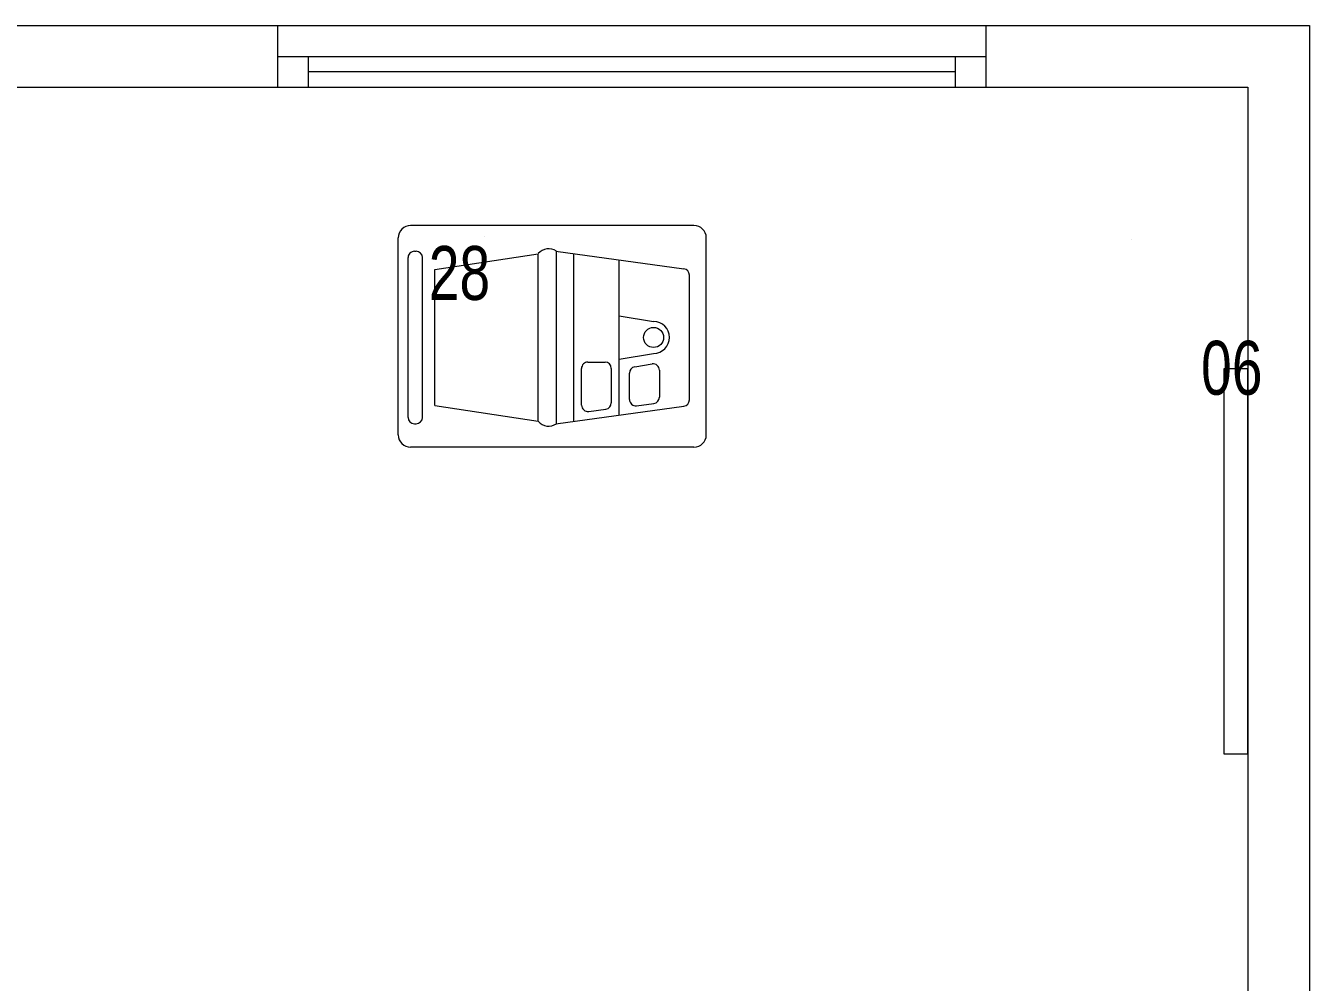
# Model space of a CAD drawing. Extents: x -234346 to 58427, y -132654 to -82394.
# Drawn here: x -59636 to -57552, y -107296 to -105743 of the extents above; entities that cross this region are included whole.
import ezdxf

# ---------------------------------------------------------------- set-up
doc = ezdxf.new("R2010")
doc.units = 0
doc.header["$LTSCALE"] = 8
doc.layers.get('0').update_dxf_attribs({"color": 9, "lineweight": 5})
for name, color, linetype, lineweight in [('72_EGR_EQP_TAG', 9, 'Continuous', 5), ('Aluminum', 9, 'Continuous', 5), ('LOADING', 9, 'Continuous', 5), ('Walls', 9, 'Continuous', 5)]:
    doc.layers.add(name, color=color, linetype=linetype, lineweight=lineweight)
doc.styles.add('X3G_ENTITY_257CFD', font='swisscl.ttf', dxfattribs={"height": 200})

# ---------------------------------------------------------------- blocks, each defined once
blk = doc.blocks.new('*X105')
for p, q in [((5, 3), (5, 3)), ((5, 3), (5, 3)), ((5, 3), (5, 3)), ((5, 3), (5, 3)), ((5, 3), (5, 3)), ((5, 3), (5, 3)), ((5, 3), (5, 3)), ((5, 3), (5, 3)), ((5, 3), (5, 3)), ((5, 3), (5, 3)), ((5, 3), (5, 3)), ((5, 3), (5, 3)), ((5, 3), (5, 3)), ((5, 3), (5, 3)), ((5, 3), (5, 3)), ((5, 3), (5, 3)), ((5, 3), (5, 3)), ((5, 3), (5, 3)), ((5, 3), (5, 3)), ((5, 3), (5, 3)), ((5, 3), (5, 3)), ((5, 3), (5, 3)), ((5, 3), (5, 3)), ((5, 3), (5, 3)), ((5, 3), (5, 3)), ((5, 3), (5, 3)), ((5, 3), (5, 3)), ((5, 3), (5, 3)), ((5, 3), (5, 3)), ((5, 3), (5, 3)), ((5, 3), (5, 3)), ((5, 3), (5, 3)), ((5, 3), (5, 3)), ((5, 3), (5, 3)), ((5, 3), (5, 3)), ((5, 3), (5, 3)), ((5, 3), (5, 3)), ((5, 3), (5, 3)), ((5, 3), (5, 3)), ((5, 3), (5, 3)), ((5, 3), (5, 3)), ((5, 3), (5, 3)), ((5, 3), (5, 3)), ((5, 3), (5, 3)), ((5, 3), (5, 3)), ((5, 3), (5, 3)), ((5, 3), (5, 3)), ((5, 3), (5, 3)), ((5, 3), (5, 3)), ((5, 3), (5, 3)), ((5, 3), (5, 3)), ((5, 3), (5, 3)), ((5, 3), (5, 3)), ((5, 3), (5, 3)), ((5, 3), (5, 3)), ((5, 3), (5, 3)), ((5, 3), (5, 3)), ((5, 3), (5, 3)), ((5, 3), (5, 3)), ((5, 3), (5, 3)), ((5, 3), (5, 3)), ((5, 3), (5, 3)), ((5, 3), (5, 3)), ((5, 3), (5, 3)), ((5, 3), (5, 3)), ((5, 3), (5, 3)), ((6, 3), (5, 3)), ((5, 3), (5, 3)), ((6, 3), (5, 3)), ((5, 3), (5, 3)), ((6, 3), (5, 3)), ((5, 3), (5, 3)), ((6, 3), (5, 3)), ((5, 3), (5, 3)), ((5, 3), (5, 3)), ((5, 3), (5, 3)), ((5, 3), (5, 3)), ((5, 3), (5, 3)), ((5, 3), (5, 3)), ((5, 3), (5, 3)), ((5, 3), (5, 3)), ((5, 3), (5, 3)), ((5, 3), (5, 3)), ((5, 3), (5, 3)), ((5, 3), (5, 3)), ((5, 3), (5, 3)), ((5, 3), (5, 3)), ((5, 3), (5, 3)), ((5, 3), (5, 3)), ((5, 3), (5, 3)), ((5, 3), (5, 3)), ((5, 3), (5, 3)), ((5, 3), (5, 3)), ((5, 3), (5, 3)), ((5, 3), (5, 3)), ((5, 3), (5, 3)), ((6, 3), (6, 3)), ((6, 3), (6, 3)), ((6, 3), (6, 3)), ((6, 3), (6, 3)), ((6, 3), (6, 3)), ((6, 3), (6, 3)), ((6, 3), (6, 3)), ((6, 3), (6, 3)), ((6, 3), (6, 3)), ((6, 3), (6, 3)), ((6, 3), (6, 3)), ((6, 3), (6, 3)), ((6, 3), (6, 3)), ((6, 3), (6, 3)), ((6, 3), (6, 3)), ((6, 3), (6, 3)), ((6, 3), (6, 3)), ((6, 3), (6, 3)), ((6, 3), (6, 3)), ((6, 3), (6, 3)), ((6, 3), (6, 3)), ((6, 3), (6, 3)), ((6, 3), (6, 3)), ((6, 3), (6, 3)), ((6, 3), (6, 3)), ((6, 3), (6, 3)), ((6, 3), (6, 3)), ((6, 3), (6, 3)), ((6, 3), (6, 3)), ((6, 3), (6, 3)), ((6, 3), (6, 3)), ((6, 3), (6, 3)), ((6, 3), (6, 3)), ((6, 3), (6, 3)), ((6, 3), (6, 3)), ((6, 3), (6, 3)), ((6, 3), (6, 3)), ((6, 3), (6, 3)), ((6, 3), (6, 3)), ((6, 3), (6, 3)), ((6, 3), (6, 3)), ((6, 3), (6, 3)), ((6, 3), (6, 3)), ((6, 3), (6, 3)), ((6, 3), (6, 3)), ((6, 3), (6, 3)), ((6, 3), (6, 3)), ((6, 3), (6, 3)), ((6, 3), (6, 3)), ((6, 3), (6, 3)), ((6, 3), (6, 3)), ((6, 3), (6, 3)), ((6, 3), (6, 3)), ((6, 3), (6, 3)), ((6, 3), (6, 3)), ((6, 3), (6, 3)), ((6, 3), (6, 3)), ((6, 3), (6, 3)), ((6, 3), (6, 3)), ((6, 3), (6, 3)), ((6, 3), (6, 3)), ((6, 3), (6, 3)), ((6, 3), (6, 3)), ((6, 3), (6, 3)), ((6, 3), (6, 3)), ((6, 3), (6, 3)), ((6, 3), (6, 3)), ((6, 3), (6, 3)), ((6, 3), (6, 3)), ((6, 3), (6, 3)), ((6, 3), (6, 3)), ((6, 3), (6, 3)), ((6, 3), (6, 3)), ((6, 3), (6, 3)), ((6, 3), (6, 3)), ((6, 3), (6, 3)), ((6, 3), (6, 3)), ((6, 3), (6, 3)), ((6, 3), (6, 3)), ((6, 3), (6, 3)), ((6, 3), (6, 3)), ((6, 3), (6, 3)), ((6, 3), (6, 3)), ((6, 3), (6, 3)), ((6, 3), (6, 3)), ((6, 3), (6, 3)), ((6, 3), (6, 3)), ((6, 3), (6, 3)), ((6, 3), (6, 3)), ((6, 3), (6, 3)), ((6, 3), (6, 3)), ((6, 3), (6, 3)), ((6, 3), (6, 3)), ((6, 3), (6, 3)), ((6, 3), (6, 3)), ((6, 3), (6, 3)), ((6, 3), (6, 3)), ((6, 3), (6, 3)), ((6, 3), (6, 3)), ((6, 3), (6, 3)), ((6, 3), (6, 3)), ((6, 3), (6, 3)), ((6, 3), (6, 3)), ((6, 3), (6, 3)), ((6, 3), (6, 3)), ((6, 3), (6, 3)), ((6, 3), (6, 3)), ((6, 3), (6, 3)), ((6, 3), (6, 3)), ((6, 3), (6, 3)), ((6, 3), (6, 3)), ((6, 3), (6, 3)), ((6, 3), (6, 3)), ((6, 3), (6, 3)), ((6, 3), (6, 3)), ((6, 3), (6, 3)), ((6, 3), (6, 3)), ((6, 3), (6, 3)), ((6, 3), (6, 3)), ((6, 3), (6, 3)), ((6, 3), (6, 3)), ((6, 3), (6, 3)), ((6, 3), (6, 3)), ((6, 3), (6, 3)), ((6, 3), (6, 3)), ((6, 3), (6, 3)), ((6, 3), (6, 3)), ((6, 3), (6, 3)), ((6, 3), (6, 3)), ((6, 3), (6, 3)), ((6, 3), (6, 3)), ((6, 3), (6, 3)), ((6, 3), (6, 3)), ((6, 3), (6, 3)), ((6, 3), (6, 3)), ((6, 3), (6, 3)), ((6, 3), (6, 3)), ((6, 3), (6, 3)), ((6, 3), (6, 3)), ((6, 3), (6, 3)), ((6, 3), (6, 3)), ((6, 3), (6, 3)), ((6, 3), (6, 3)), ((6, 3), (6, 3)), ((6, 3), (6, 3)), ((6, 3), (6, 3)), ((6, 3), (6, 3)), ((6, 3), (6, 3)), ((6, 3), (6, 3)), ((6, 3), (6, 3)), ((6, 3), (6, 3)), ((6, 3), (6, 3)), ((6, 3), (6, 3)), ((6, 3), (6, 3)), ((6, 3), (6, 3)), ((6, 3), (6, 3)), ((6, 3), (6, 3)), ((6, 3), (6, 3)), ((6, 3), (6, 3)), ((6, 3), (6, 3)), ((6, 3), (6, 3)), ((6, 3), (6, 3)), ((6, 3), (6, 3)), ((6, 3), (6, 3)), ((6, 3), (6, 3)), ((6, 3), (6, 3)), ((6, 3), (6, 3)), ((6, 3), (6, 3)), ((6, 3), (6, 3)), ((6, 3), (6, 3)), ((6, 3), (6, 3)), ((6, 3), (6, 3)), ((6, 3), (6, 3)), ((6, 3), (6, 3)), ((6, 3), (6, 3)), ((6, 3), (6, 3)), ((6, 3), (6, 3)), ((6, 3), (6, 3)), ((6, 3), (6, 3)), ((6, 3), (6, 3)), ((6, 3), (6, 3)), ((6, 3), (6, 3)), ((6, 3), (6, 3)), ((6, 3), (6, 3)), ((6, 3), (6, 3)), ((6, 3), (6, 3)), ((6, 3), (6, 3)), ((6, 3), (6, 3)), ((6, 3), (6, 3)), ((6, 3), (6, 3)), ((6, 3), (6, 3)), ((6, 3), (6, 3)), ((6, 3), (6, 3)), ((6, 3), (6, 3)), ((6, 3), (6, 3)), ((6, 3), (6, 3)), ((6, 3), (6, 3)), ((6, 3), (6, 3)), ((6, 3), (6, 3)), ((6, 3), (6, 3)), ((6, 3), (6, 3)), ((6, 3), (6, 3)), ((6, 3), (6, 3)), ((6, 3), (6, 3)), ((6, 3), (5, 3)), ((6, 3), (5, 3)), ((6, 3), (5, 3)), ((6, 3), (5, 3)), ((6, 3), (5, 3)), ((6, 3), (6, 3)), ((6, 3), (6, 3)), ((6, 3), (6, 3)), ((6, 3), (6, 3)), ((6, 3), (6, 3)), ((6, 3), (6, 3)), ((6, 3), (6, 3)), ((6, 3), (6, 3)), ((6, 3), (6, 3)), ((6, 3), (6, 3)), ((6, 3), (6, 3)), ((6, 3), (6, 3)), ((6, 3), (6, 3)), ((6, 3), (6, 3)), ((6, 3), (6, 3)), ((6, 3), (6, 3)), ((6, 3), (6, 3)), ((6, 3), (6, 3)), ((6, 3), (6, 3)), ((6, 3), (6, 3)), ((6, 3), (6, 3)), ((6, 3), (6, 3)), ((6, 3), (6, 3)), ((6, 3), (6, 3)), ((6, 3), (6, 3)), ((6, 3), (6, 3)), ((6, 3), (6, 3)), ((6, 3), (6, 3)), ((6, 3), (6, 3)), ((6, 3), (6, 3)), ((6, 3), (6, 3)), ((6, 3), (6, 3)), ((6, 3), (6, 3)), ((6, 3), (6, 3)), ((6, 3), (6, 3)), ((6, 3), (6, 3)), ((6, 3), (6, 3)), ((6, 3), (6, 3)), ((6, 3), (6, 3)), ((6, 3), (6, 3)), ((6, 3), (6, 3)), ((6, 3), (6, 3)), ((6, 3), (6, 3)), ((6, 3), (6, 3)), ((6, 3), (6, 3)), ((6, 3), (6, 3)), ((6, 3), (6, 3)), ((6, 3), (6, 3)), ((6, 3), (6, 3)), ((6, 3), (6, 3)), ((6, 3), (6, 3)), ((6, 3), (6, 3)), ((6, 3), (6, 3)), ((6, 3), (6, 3)), ((6, 3), (6, 3)), ((6, 3), (6, 3)), ((6, 3), (6, 3)), ((6, 3), (6, 3)), ((6, 3), (6, 3)), ((6, 3), (6, 3)), ((6, 3), (6, 3)), ((6, 3), (6, 3)), ((6, 3), (6, 3)), ((6, 3), (6, 3)), ((6, 3), (6, 3)), ((6, 3), (6, 3)), ((6, 3), (6, 3)), ((6, 3), (6, 3)), ((6, 3), (6, 3)), ((6, 3), (6, 3)), ((6, 3), (6, 3)), ((6, 3), (6, 3)), ((6, 3), (6, 3)), ((6, 3), (6, 3)), ((6, 3), (6, 3)), ((6, 3), (6, 3)), ((6, 3), (6, 3)), ((6, 3), (6, 3)), ((6, 3), (6, 3)), ((6, 3), (6, 3)), ((6, 3), (6, 3)), ((6, 3), (6, 3)), ((6, 3), (6, 3)), ((6, 3), (6, 3)), ((6, 3), (6, 3)), ((6, 3), (6, 3)), ((6, 3), (6, 3)), ((6, 3), (6, 3)), ((6, 3), (6, 3)), ((6, 3), (6, 3)), ((6, 3), (6, 3)), ((6, 3), (6, 3)), ((6, 3), (6, 3)), ((6, 3), (6, 3)), ((6, 3), (6, 3)), ((6, 3), (6, 3)), ((6, 3), (6, 3)), ((6, 3), (6, 3)), ((6, 3), (6, 3)), ((6, 3), (6, 3)), ((6, 3), (6, 3)), ((6, 3), (6, 3)), ((6, 3), (6, 3)), ((6, 3), (6, 3)), ((6, 3), (6, 3)), ((6, 3), (6, 3)), ((6, 3), (6, 3)), ((6, 3), (6, 3)), ((6, 3), (6, 3)), ((6, 3), (6, 3)), ((6, 3), (6, 3)), ((6, 3), (6, 3)), ((6, 3), (6, 3)), ((6, 3), (6, 3)), ((6, 3), (6, 3)), ((6, 3), (6, 3)), ((6, 3), (6, 3)), ((6, 3), (6, 3)), ((6, 3), (6, 3)), ((6, 3), (6, 3)), ((6, 3), (6, 3)), ((6, 3), (6, 3)), ((6, 3), (6, 3)), ((6, 3), (6, 3)), ((6, 3), (6, 3)), ((6, 3), (6, 3)), ((6, 3), (6, 3)), ((6, 3), (6, 3)), ((6, 3), (6, 3)), ((6, 3), (6, 3)), ((6, 3), (6, 3)), ((6, 3), (6, 3)), ((6, 3), (6, 3)), ((6, 3), (6, 3)), ((6, 3), (6, 3)), ((6, 3), (6, 3)), ((6, 3), (6, 3)), ((6, 3), (6, 3)), ((6, 3), (6, 3)), ((6, 3), (6, 3)), ((6, 3), (6, 3)), ((6, 3), (6, 3)), ((6, 3), (6, 3)), ((6, 3), (6, 3)), ((6, 3), (6, 3)), ((6, 3), (6, 3)), ((6, 3), (6, 3)), ((6, 3), (6, 3)), ((6, 3), (6, 3)), ((6, 3), (6, 3)), ((6, 3), (6, 3)), ((6, 3), (6, 3)), ((6, 3), (6, 3)), ((6, 3), (6, 3)), ((6, 3), (6, 3)), ((6, 3), (6, 3)), ((6, 3), (6, 3)), ((6, 3), (6, 3)), ((6, 3), (6, 3)), ((6, 3), (6, 3)), ((6, 3), (6, 3)), ((6, 3), (6, 3)), ((6, 3), (6, 3)), ((6, 3), (6, 3)), ((6, 3), (6, 3)), ((6, 3), (6, 3)), ((6, 3), (6, 3)), ((6, 3), (6, 3)), ((6, 3), (6, 3)), ((6, 3), (6, 3)), ((6, 3), (6, 3)), ((6, 3), (6, 3)), ((6, 3), (6, 3)), ((6, 3), (6, 3)), ((6, 3), (6, 3)), ((6, 3), (6, 3)), ((6, 3), (6, 3)), ((6, 3), (6, 3)), ((6, 3), (6, 3)), ((6, 3), (6, 3)), ((6, 3), (6, 3)), ((6, 3), (6, 3)), ((6, 3), (6, 3)), ((6, 3), (6, 3)), ((6, 3), (6, 3)), ((6, 3), (6, 3)), ((6, 3), (6, 3)), ((6, 3), (6, 3)), ((6, 3), (6, 3)), ((6, 3), (6, 3)), ((6, 3), (6, 3)), ((6, 3), (6, 3)), ((6, 3), (6, 3)), ((6, 3), (6, 3)), ((6, 3), (6, 3)), ((6, 3), (6, 3)), ((6, 3), (6, 3)), ((6, 3), (6, 3)), ((6, 3), (6, 3)), ((6, 3), (6, 3)), ((6, 3), (6, 3)), ((6, 3), (6, 3)), ((6, 3), (6, 3)), ((6, 3), (6, 3)), ((6, 3), (6, 3)), ((6, 3), (6, 3)), ((6, 3), (6, 3)), ((6, 3), (6, 3)), ((6, 3), (6, 3)), ((6, 3), (6, 3)), ((6, 3), (6, 3)), ((6, 3), (6, 3)), ((6, 3), (6, 3)), ((6, 3), (6, 3)), ((6, 3), (6, 3)), ((6, 3), (6, 3)), ((6, 3), (6, 3)), ((6, 3), (6, 3)), ((6, 3), (6, 3)), ((6, 3), (6, 3)), ((6, 3), (6, 3)), ((6, 3), (6, 3)), ((6, 3), (6, 3)), ((6, 3), (6, 3)), ((6, 3), (6, 3)), ((6, 3), (6, 3)), ((6, 3), (6, 3)), ((6, 3), (6, 3)), ((6, 3), (6, 3)), ((6, 3), (6, 3)), ((6, 3), (6, 3)), ((6, 3), (6, 3)), ((6, 3), (6, 3)), ((6, 3), (6, 3)), ((6, 3), (6, 3)), ((6, 3), (6, 3)), ((6, 3), (6, 3)), ((6, 3), (6, 3)), ((6, 3), (6, 3)), ((6, 3), (6, 3)), ((6, 3), (6, 3)), ((6, 3), (6, 3)), ((6, 3), (6, 3)), ((6, 3), (6, 3)), ((6, 3), (6, 3)), ((6, 3), (6, 3)), ((6, 3), (6, 3)), ((6, 3), (6, 3)), ((6, 3), (6, 3)), ((6, 3), (6, 3)), ((6, 3), (6, 3)), ((6, 3), (6, 3)), ((6, 3), (6, 3)), ((6, 3), (6, 3)), ((6, 3), (6, 3)), ((6, 3), (6, 3)), ((6, 3), (6, 3)), ((6, 3), (6, 3)), ((6, 3), (6, 3)), ((6, 3), (6, 3)), ((6, 3), (6, 3)), ((6, 3), (6, 3)), ((6, 3), (6, 3)), ((6, 3), (6, 3)), ((6, 3), (6, 3)), ((6, 3), (6, 3)), ((6, 3), (6, 3)), ((6, 3), (6, 3)), ((6, 3), (6, 3)), ((6, 3), (6, 3)), ((6, 3), (6, 3)), ((6, 3), (6, 3)), ((6, 3), (6, 3)), ((6, 3), (6, 3)), ((6, 3), (6, 3)), ((6, 3), (6, 3)), ((6, 3), (6, 3)), ((6, 3), (6, 3)), ((6, 3), (6, 3)), ((6, 3), (6, 3)), ((6, 3), (6, 3)), ((6, 3), (6, 3)), ((6, 3), (6, 3)), ((6, 3), (6, 3)), ((6, 3), (6, 3)), ((6, 3), (6, 3)), ((6, 3), (6, 3)), ((6, 3), (6, 3)), ((6, 3), (6, 3)), ((6, 3), (6, 3)), ((6, 3), (6, 3)), ((6, 3), (6, 3)), ((6, 3), (6, 3)), ((6, 3), (6, 3)), ((6, 3), (6, 3)), ((6, 3), (6, 3)), ((6, 3), (6, 3)), ((6, 3), (6, 3)), ((6, 3), (6, 3)), ((6, 3), (6, 3)), ((6, 3), (6, 3)), ((6, 3), (6, 3)), ((6, 3), (6, 3)), ((6, 3), (6, 3)), ((6, 3), (6, 3)), ((6, 3), (6, 3)), ((6, 3), (6, 3)), ((6, 3), (6, 3)), ((6, 3), (6, 3)), ((6, 3), (6, 3)), ((6, 3), (6, 3)), ((6, 3), (6, 3)), ((6, 3), (6, 3)), ((6, 3), (6, 3)), ((6, 3), (6, 3)), ((6, 3), (6, 3)), ((6, 3), (6, 3))]:
    blk.add_line(p, q)
blk = doc.blocks.new('*X106')
for p, q in [((13, 1), (13, 1)), ((13, 1), (13, 1)), ((13, 1), (13, 1)), ((13, 1), (13, 1)), ((13, 1), (13, 1)), ((13, 1), (13, 1)), ((13, 1), (13, 1)), ((13, 1), (13, 1)), ((13, 1), (13, 1)), ((13, 1), (13, 1)), ((13, 1), (13, 1)), ((13, 1), (13, 1)), ((13, 1), (13, 1)), ((13, 1), (13, 1)), ((13, 1), (13, 1)), ((13, 1), (14, 1)), ((13, 1), (14, 1)), ((13, 1), (14, 1)), ((13, 1), (13, 1)), ((13, 1), (13, 1)), ((13, 1), (13, 1)), ((13, 1), (13, 1)), ((13, 1), (13, 1)), ((13, 1), (13, 1)), ((13, 1), (13, 1)), ((13, 1), (13, 1)), ((13, 1), (13, 1)), ((13, 1), (13, 1)), ((13, 1), (13, 1)), ((13, 1), (13, 1)), ((13, 1), (13, 1)), ((13, 1), (13, 1)), ((13, 1), (13, 1)), ((13, 1), (13, 1)), ((13, 1), (13, 1)), ((13, 1), (13, 1)), ((13, 1), (13, 1)), ((13, 1), (13, 1)), ((13, 1), (13, 1)), ((13, 1), (13, 1)), ((13, 1), (13, 1)), ((13, 1), (13, 1)), ((13, 1), (13, 1)), ((13, 1), (13, 1)), ((13, 1), (13, 1)), ((13, 1), (13, 1)), ((13, 1), (13, 1)), ((13, 1), (13, 1)), ((13, 1), (13, 1)), ((13, 1), (13, 1)), ((13, 1), (13, 1)), ((13, 1), (13, 1)), ((13, 1), (13, 1)), ((13, 1), (13, 1)), ((13, 1), (13, 1)), ((13, 1), (13, 1)), ((13, 1), (13, 1)), ((13, 1), (13, 1)), ((13, 1), (13, 1)), ((13, 1), (13, 1)), ((13, 1), (13, 1)), ((13, 1), (13, 1)), ((13, 1), (13, 1)), ((13, 1), (13, 1)), ((13, 1), (13, 1)), ((13, 1), (13, 1)), ((13, 1), (13, 1)), ((13, 1), (13, 1)), ((13, 1), (13, 1)), ((13, 1), (13, 1)), ((13, 1), (13, 1)), ((13, 1), (13, 1)), ((13, 1), (13, 1)), ((13, 1), (13, 1)), ((13, 1), (13, 1)), ((13, 1), (13, 1)), ((13, 1), (13, 1)), ((13, 1), (13, 1)), ((13, 1), (13, 1)), ((13, 1), (13, 1)), ((13, 1), (13, 1)), ((13, 1), (13, 1)), ((13, 1), (13, 1)), ((13, 1), (13, 1)), ((13, 1), (13, 1)), ((13, 1), (13, 1)), ((13, 1), (13, 1)), ((13, 1), (13, 1)), ((13, 1), (13, 1)), ((13, 1), (13, 1)), ((13, 1), (13, 1)), ((13, 1), (13, 1)), ((13, 1), (13, 1)), ((13, 1), (13, 1)), ((13, 1), (13, 1)), ((13, 1), (13, 1)), ((13, 1), (13, 1)), ((13, 1), (13, 1)), ((13, 1), (13, 1)), ((13, 1), (13, 1)), ((13, 1), (13, 1)), ((13, 1), (13, 1)), ((13, 1), (13, 1)), ((13, 1), (13, 1)), ((13, 1), (13, 1)), ((13, 1), (13, 1)), ((13, 1), (13, 1)), ((13, 1), (13, 1)), ((13, 1), (13, 1)), ((13, 1), (13, 1)), ((13, 1), (13, 1)), ((13, 1), (13, 1)), ((13, 1), (13, 1)), ((13, 1), (13, 1)), ((13, 1), (13, 1)), ((13, 1), (13, 1)), ((13, 1), (13, 1)), ((13, 1), (13, 1)), ((13, 1), (13, 1)), ((13, 1), (13, 1)), ((13, 1), (13, 1)), ((13, 1), (13, 1)), ((13, 1), (13, 1)), ((13, 1), (14, 1)), ((13, 0), (13, 0)), ((13, 0), (13, 0)), ((13, 0), (13, 0)), ((13, 0), (13, 0)), ((13, 0), (13, 0)), ((13, 0), (13, 0)), ((13, 0), (13, 0)), ((13, 0), (13, 0)), ((13, 0), (13, 0)), ((13, 0), (13, 0)), ((13, 0), (13, 0)), ((13, 0), (13, 0)), ((13, 0), (13, 0)), ((13, 0), (13, 0)), ((13, 0), (13, 0)), ((13, 0), (13, 0)), ((13, 0), (13, 0)), ((13, 0), (13, 0)), ((13, 0), (13, 0)), ((13, 0), (13, 0)), ((13, 0), (13, 0)), ((13, 0), (13, 0)), ((13, 0), (13, 0)), ((13, 0), (13, 0)), ((13, 0), (13, 0)), ((13, 0), (13, 0)), ((13, 0), (13, 0)), ((13, 0), (13, 0)), ((13, 0), (13, 0)), ((13, 0), (13, 0)), ((13, 0), (13, 0)), ((13, 0), (13, 0)), ((13, 0), (13, 0)), ((13, 0), (13, 0)), ((13, 0), (13, 0)), ((13, 0), (13, 0)), ((13, 0), (13, 0)), ((13, 0), (13, 0)), ((13, 0), (13, 0)), ((13, 0), (13, 0)), ((13, 0), (13, 0)), ((13, 0), (13, 0)), ((13, 0), (13, 0)), ((13, 0), (13, 0)), ((13, 0), (13, 0)), ((13, 0), (13, 0)), ((13, 0), (13, 0)), ((13, 0), (13, 0)), ((13, 0), (14, 0)), ((13, 0), (14, 0)), ((13, 0), (13, 0)), ((13, 0), (14, 0)), ((14, 1), (14, 1)), ((14, 1), (14, 1)), ((14, 1), (14, 1)), ((14, 1), (14, 1)), ((14, 1), (14, 1)), ((14, 1), (14, 1)), ((14, 1), (14, 1)), ((14, 1), (14, 1)), ((14, 1), (14, 1)), ((14, 1), (14, 1)), ((14, 1), (14, 1)), ((14, 1), (14, 1)), ((14, 1), (14, 1)), ((14, 1), (14, 1)), ((14, 1), (14, 1)), ((14, 1), (14, 1)), ((14, 1), (14, 1)), ((14, 1), (14, 1)), ((14, 1), (14, 1)), ((14, 1), (14, 1)), ((14, 1), (14, 1)), ((14, 1), (14, 1)), ((14, 1), (14, 1)), ((14, 1), (14, 1)), ((14, 1), (14, 1)), ((14, 1), (14, 1)), ((14, 1), (14, 1)), ((14, 1), (14, 1)), ((14, 1), (14, 1)), ((14, 1), (14, 1)), ((14, 1), (14, 1)), ((14, 1), (14, 1)), ((14, 1), (14, 1)), ((14, 1), (14, 1)), ((14, 1), (14, 1)), ((14, 1), (14, 1)), ((14, 1), (14, 1)), ((14, 1), (14, 1)), ((14, 1), (14, 1)), ((14, 1), (14, 1)), ((14, 1), (14, 1)), ((14, 1), (14, 1)), ((14, 1), (14, 1)), ((14, 1), (14, 1)), ((14, 1), (14, 1)), ((14, 1), (14, 1)), ((14, 1), (14, 1)), ((14, 1), (14, 1)), ((14, 1), (14, 1)), ((14, 1), (14, 1)), ((14, 1), (14, 1)), ((14, 1), (14, 1)), ((14, 1), (14, 1)), ((14, 1), (14, 1)), ((14, 1), (14, 1)), ((14, 1), (14, 1)), ((14, 1), (14, 1)), ((14, 1), (14, 1)), ((14, 1), (14, 1)), ((14, 1), (14, 1)), ((14, 1), (14, 1)), ((14, 1), (14, 1)), ((14, 1), (14, 1)), ((14, 1), (14, 1)), ((14, 1), (14, 1)), ((14, 1), (14, 1)), ((14, 1), (14, 1)), ((14, 1), (14, 1)), ((14, 1), (14, 1)), ((14, 1), (14, 1)), ((14, 1), (14, 1)), ((14, 1), (14, 1)), ((14, 1), (14, 1)), ((14, 1), (14, 1)), ((14, 1), (14, 1)), ((14, 1), (14, 1)), ((14, 1), (14, 1)), ((14, 1), (14, 1)), ((14, 1), (14, 1)), ((14, 1), (14, 1)), ((14, 1), (14, 1)), ((14, 1), (14, 1)), ((14, 1), (14, 1)), ((14, 1), (14, 1)), ((14, 1), (14, 1)), ((14, 1), (14, 1)), ((14, 1), (14, 1)), ((14, 1), (14, 1)), ((14, 1), (14, 1)), ((14, 1), (14, 1)), ((14, 1), (14, 1)), ((14, 1), (14, 1)), ((14, 1), (14, 1)), ((14, 1), (14, 1)), ((14, 0), (14, 0)), ((14, 0), (14, 0)), ((14, 0), (14, 0)), ((14, 0), (14, 0)), ((14, 0), (14, 0)), ((14, 0), (14, 0)), ((14, 0), (14, 0)), ((14, 0), (14, 0)), ((14, 0), (14, 0)), ((14, 0), (14, 0)), ((14, 0), (14, 0)), ((14, 0), (14, 0)), ((14, 0), (14, 0)), ((14, 0), (14, 0)), ((14, 0), (14, 0)), ((14, 0), (14, 0)), ((14, 0), (14, 0)), ((14, 0), (14, 0)), ((14, 0), (14, 0)), ((14, 0), (14, 0)), ((14, 0), (14, 0)), ((14, 0), (14, 0)), ((14, 0), (14, 0)), ((14, 0), (14, 0)), ((14, 0), (14, 0)), ((14, 0), (14, 0)), ((14, 0), (14, 0)), ((14, 0), (14, 0)), ((14, 0), (14, 0)), ((14, 0), (14, 0)), ((14, 0), (14, 0)), ((14, 0), (14, 0)), ((14, 0), (14, 0)), ((14, 0), (14, 0)), ((14, 0), (14, 0)), ((14, 0), (14, 0)), ((14, 0), (14, 0)), ((14, 0), (14, 0)), ((14, 0), (14, 0)), ((14, 0), (14, 0)), ((14, 0), (14, 0)), ((14, 0), (14, 0)), ((14, 0), (14, 0)), ((14, 0), (14, 0)), ((14, 0), (14, 0)), ((14, 0), (14, 0)), ((14, 0), (14, 0)), ((14, 0), (14, 0)), ((13, 0), (13, 0)), ((13, 0), (14, 0)), ((13, 0), (13, 0)), ((13, 0), (14, 0)), ((13, 0), (13, 0)), ((13, 0), (14, 0)), ((13, 0), (13, 0)), ((13, 0), (13, 0)), ((13, 0), (13, 0)), ((13, 0), (13, 0)), ((13, 0), (14, 0)), ((13, 0), (13, 0)), ((13, 0), (14, 0)), ((13, 0), (13, 0)), ((13, 0), (14, 0)), ((13, 0), (13, 0)), ((13, 0), (14, 0)), ((13, 0), (13, 0)), ((13, 0), (14, 0)), ((13, 0), (13, 0)), ((13, 0), (14, 0)), ((13, 0), (13, 0)), ((13, 0), (14, 0)), ((13, 0), (13, 0)), ((13, 0), (13, 0)), ((13, 0), (13, 0)), ((13, 0), (14, 0)), ((13, 0), (13, 0)), ((13, 0), (14, 0)), ((13, 0), (13, 0)), ((13, 0), (14, 0)), ((13, 0), (13, 0)), ((13, 0), (14, 0)), ((13, 0), (13, 0)), ((13, 0), (13, 0)), ((13, 0), (13, 0)), ((13, 0), (13, 0)), ((13, 0), (13, 0)), ((13, 0), (13, 0)), ((13, 0), (13, 0)), ((13, 0), (13, 0)), ((13, 0), (13, 0)), ((13, 0), (13, 0)), ((13, 0), (13, 0)), ((13, 0), (13, 0)), ((13, 0), (13, 0)), ((13, 0), (13, 0)), ((13, 0), (13, 0)), ((13, 0), (13, 0)), ((13, 0), (13, 0)), ((13, 0), (13, 0)), ((13, 0), (13, 0)), ((13, 0), (13, 0)), ((13, 0), (13, 0)), ((13, 0), (13, 0)), ((13, 0), (13, 0)), ((13, 0), (13, 0)), ((13, 0), (13, 0)), ((13, 0), (13, 0)), ((13, 0), (13, 0)), ((13, 0), (13, 0)), ((13, 0), (13, 0)), ((13, 0), (13, 0)), ((13, 0), (13, 0)), ((13, -1), (13, -1)), ((13, -1), (13, -1)), ((13, -1), (13, -1)), ((13, -1), (13, -1)), ((13, -1), (13, -1)), ((13, -1), (14, -1)), ((13, -1), (13, -1)), ((14, 0), (14, 0)), ((14, 0), (14, 0)), ((14, 0), (14, 0)), ((14, 0), (14, 0)), ((14, 0), (14, 0)), ((14, 0), (14, 0)), ((14, 0), (14, 0)), ((14, 0), (14, 0)), ((14, 0), (14, 0)), ((14, 0), (14, 0)), ((14, 0), (14, 0)), ((14, 0), (14, 0)), ((14, 0), (14, 0)), ((14, 0), (14, 0)), ((14, 0), (14, 0)), ((13, 0), (14, 0)), ((14, 0), (14, 0)), ((14, 0), (14, 0)), ((14, 0), (14, 0)), ((14, 0), (14, 0)), ((14, 0), (14, 0)), ((14, 0), (14, 0)), ((14, 0), (14, 0)), ((14, 0), (14, 0)), ((14, 0), (14, 0)), ((14, 0), (14, 0)), ((14, 0), (14, 0)), ((14, 0), (14, 0)), ((14, 0), (14, 0)), ((14, 0), (14, 0)), ((14, 0), (14, 0)), ((14, 0), (14, 0)), ((14, 0), (14, 0)), ((14, 0), (14, 0)), ((14, 0), (14, 0)), ((14, 0), (14, 0)), ((14, 0), (14, 0)), ((14, 0), (14, 0)), ((14, 0), (14, 0)), ((14, 0), (14, 0)), ((14, 0), (14, 0)), ((14, 0), (14, 0)), ((14, 0), (14, 0)), ((14, 0), (14, 0)), ((14, 0), (14, 0)), ((14, 0), (14, 0)), ((14, 0), (14, 0)), ((14, 0), (14, 0)), ((14, 0), (14, 0)), ((14, 0), (14, 0)), ((14, -1), (14, -1)), ((14, -1), (14, -1)), ((14, -1), (14, -1)), ((14, -1), (14, -1)), ((14, -1), (14, -1))]:
    blk.add_line(p, q)
blk = doc.blocks.new('ME13380B-P')
for p, q in [((-0.18, 0.02), (-0.18, 0.48)), ((-0.16, 0.5), (0.16, 0.5)), ((-0.1316, 0.484), (0.1279, 0.484)), ((0.18, 0.02), (0.18, 0.48)), ((-0.1418, 0.4738), (-0.1418, 0.4709)), ((-0.1316, 0.4607), (0.1279, 0.4607)), ((0.1382, 0.4738), (0.1382, 0.4709)), ((-0.1121, 0.4407), (-0.1379, 0.2729)), ((-0.1121, 0.4407), (0.1084, 0.4407)), ((0.1084, 0.4407), (0.1342, 0.2729)), ((-0.1379, 0.2729), (0.1342, 0.2729)), ((-0.1418, 0.244), (-0.1133, 0.0362)), ((-0.1417, 0.2432), (0.138, 0.2432)), ((0.1382, 0.244), (0.1096, 0.0362)), ((-0.1379, 0.2151), (0.1342, 0.2151)), ((-0.122, 0.1909), (-0.1181, 0.163)), ((-0.1118, 0.2026), (-0.0521, 0.2026)), ((-0.0418, 0.1923), (-0.0418, 0.1644)), ((-0.108, 0.1541), (-0.0521, 0.1541)), ((-0.1278, 0.1416), (0.1241, 0.1416)), ((-0.0371, 0.1416), (-0.0277, 0.0855)), ((0.0334, 0.1416), (0.024, 0.0855)), ((-0.1128, 0.1131), (-0.1089, 0.0849)), ((-0.1026, 0.1248), (-0.0597, 0.1248)), ((-0.0496, 0.1162), (-0.0448, 0.088)), ((-0.0549, 0.076), (-0.0988, 0.076)), ((-0.1032, 0.0273), (0.0995, 0.0273)), ((-0.16, 0), (0.16, 0))]:
    blk.add_line(p, q)
for points in [[(0.1084, 0.4407), (0.1084, 0.4407), (0.1084, 0.4407), (0.1084, 0.4407), (0.1084, 0.4407), (0.1084, 0.4407), (0.1084, 0.4407), (0.1084, 0.4407), (0.1084, 0.4407), (0.1084, 0.4407), (0.1084, 0.4407), (0.1084, 0.4407), (0.1084, 0.4407), (0.1084, 0.4407), (0.1084, 0.4407), (0.1084, 0.4407), (0.1084, 0.4407), (0.1084, 0.4407), (0.1084, 0.4407), (0.1084, 0.4407), (0.1084, 0.4407), (0.1084, 0.4407), (0.1084, 0.4407), (0.1084, 0.4407), (0.1084, 0.4407), (0.1084, 0.4407), (0.1084, 0.4407), (0.1084, 0.4407), (0.1084, 0.4407), (0.1084, 0.4407), (0.1084, 0.4407), (0.1084, 0.4407), (0.1084, 0.4407), (0.1084, 0.4407), (0.1084, 0.4407), (0.1084, 0.4407), (0.1084, 0.4407), (0.1084, 0.4407), (0.1084, 0.4407), (0.1084, 0.4407), (0.1084, 0.4407), (0.1084, 0.4407), (0.1084, 0.4407), (0.1084, 0.4407), (0.1084, 0.4407), (0.1084, 0.4407), (0.1084, 0.4407), (0.1084, 0.4407), (0.1084, 0.4407), (0.1084, 0.4407), (0.1084, 0.4407), (0.1084, 0.4407), (0.1084, 0.4407), (0.1084, 0.4407), (0.1084, 0.4407), (0.1084, 0.4407), (0.1084, 0.4407), (0.1084, 0.4407), (0.1084, 0.4407), (0.1084, 0.4407), (0.1084, 0.4407), (0.1084, 0.4407), (0.1084, 0.4407), (0.1084, 0.4407), (0.1084, 0.4407), (0.1084, 0.4407), (0.1084, 0.4407), (0.1084, 0.4407), (0.1084, 0.4407), (0.1084, 0.4407), (0.1084, 0.4407), (0.1084, 0.4407), (0.1084, 0.4407), (0.1084, 0.4407), (0.1084, 0.4407), (0.1084, 0.4407), (0.1084, 0.4407), (0.1084, 0.4407), (0.1084, 0.4407), (0.1084, 0.4407), (0.1084, 0.4407), (0.1084, 0.4407), (0.1084, 0.4407), (0.1084, 0.4407), (0.1084, 0.4407), (0.1084, 0.4407), (0.1084, 0.4407), (0.1084, 0.4407), (0.1084, 0.4407), (0.1084, 0.4407), (0.1084, 0.4407), (0.1084, 0.4407), (0.1084, 0.4407), (0.1084, 0.4407), (0.1084, 0.4407), (0.1084, 0.4407), (0.1084, 0.4407), (0.1084, 0.4407), (0.1084, 0.4407), (0.1084, 0.4407), (0.1084, 0.4407), (0.1084, 0.4407), (0.1084, 0.4407), (0.1084, 0.4407), (0.1084, 0.4407), (0.1084, 0.4407), (0.1084, 0.4407), (0.1084, 0.4407), (0.1084, 0.4407), (0.1084, 0.4407), (0.1084, 0.4407), (0.1084, 0.4407), (0.1084, 0.4407), (0.1084, 0.4407), (0.1084, 0.4407), (0.1084, 0.4407), (0.1084, 0.4407), (0.1084, 0.4407), (0.1084, 0.4407), (0.1084, 0.4407), (0.1084, 0.4407), (0.1084, 0.4407), (0.1084, 0.4407), (0.1084, 0.4407), (0.1084, 0.4407), (0.1084, 0.4407), (0.1084, 0.4407), (0.1084, 0.4407), (0.1084, 0.4407), (0.1084, 0.4407), (0.1084, 0.4407), (0.1084, 0.4407), (0.1084, 0.4407), (0.1084, 0.4407), (0.1084, 0.4407), (0.1084, 0.4407), (0.1084, 0.4407), (0.1084, 0.4407), (0.1084, 0.4407), (0.1084, 0.4407), (0.1084, 0.4407), (0.1084, 0.4407), (0.1084, 0.4407), (0.1084, 0.4407), (0.1084, 0.4407), (0.1084, 0.4407), (0.1084, 0.4407), (0.1084, 0.4407), (0.1084, 0.4407), (0.1084, 0.4407), (0.1084, 0.4407), (0.1084, 0.4407), (0.1084, 0.4407), (0.1084, 0.4407), (0.1084, 0.4407), (0.1084, 0.4407), (0.1084, 0.4407), (0.1084, 0.4407), (0.1084, 0.4407), (0.1084, 0.4407), (0.1084, 0.4407), (0.1084, 0.4407), (0.1084, 0.4407), (0.1084, 0.4407), (0.1084, 0.4407), (0.1084, 0.4407), (0.1084, 0.4407), (0.1084, 0.4407), (0.1084, 0.4407), (0.1084, 0.4407), (0.1084, 0.4407), (0.1084, 0.4407), (0.1084, 0.4407), (0.1084, 0.4407), (0.1084, 0.4407), (0.1084, 0.4407), (0.1084, 0.4407), (0.1084, 0.4407), (0.1084, 0.4407), (0.1084, 0.4407), (0.1084, 0.4407), (0.1084, 0.4407), (0.1084, 0.4407), (0.1084, 0.4407), (0.1084, 0.4407), (0.1084, 0.4407), (0.1084, 0.4407), (0.1084, 0.4407), (0.1084, 0.4407), (0.1084, 0.4407), (0.1084, 0.4407), (0.1084, 0.4407), (0.1084, 0.4407), (0.1084, 0.4407), (0.1084, 0.4407), (0.1084, 0.4407), (0.1084, 0.4407), (0.1084, 0.4407), (0.1084, 0.4407), (0.1084, 0.4407), (0.1084, 0.4407), (0.1084, 0.4407), (0.1084, 0.4407), (0.1084, 0.4407), (0.1084, 0.4407), (0.1084, 0.4407), (0.1084, 0.4407), (0.1084, 0.4407), (0.1084, 0.4407), (0.1084, 0.4407), (0.1084, 0.4407), (0.1084, 0.4407), (0.1084, 0.4407), (0.1084, 0.4407), (0.1084, 0.4407), (0.1084, 0.4407), (0.1084, 0.4407), (0.1084, 0.4407), (0.1084, 0.4407), (0.1084, 0.4407), (0.1084, 0.4407), (0.1084, 0.4407), (0.1084, 0.4407), (0.1084, 0.4407), (0.1084, 0.4407), (0.1084, 0.4407), (0.1084, 0.4407), (0.1084, 0.4407), (0.1084, 0.4407), (0.1084, 0.4407), (0.1084, 0.4407), (0.1084, 0.4407), (0.1084, 0.4407), (0.1084, 0.4407), (0.1084, 0.4407), (0.1084, 0.4407), (0.1084, 0.4407), (0.1084, 0.4407), (0.1084, 0.4407), (0.1084, 0.4407), (0.1084, 0.4407), (0.1084, 0.4407), (0.1084, 0.4407), (0.1084, 0.4407), (0.1084, 0.4407), (0.1084, 0.4407), (0.1084, 0.4407), (0.1084, 0.4407), (0.1084, 0.4407), (0.1084, 0.4407), (0.1084, 0.4407), (0.1084, 0.4407), (0.1084, 0.4407), (0.1084, 0.4407), (0.1084, 0.4407), (0.1084, 0.4407), (0.1084, 0.4407), (0.1084, 0.4407), (0.1084, 0.4407), (0.1084, 0.4407), (0.1084, 0.4407), (0.1084, 0.4407), (0.1084, 0.4407), (0.1084, 0.4407), (0.1084, 0.4407), (0.1084, 0.4407), (0.1084, 0.4407), (0.1084, 0.4407), (0.1084, 0.4407), (0.1084, 0.4407), (0.1084, 0.4407), (0.1084, 0.4407), (0.1084, 0.4407), (0.1084, 0.4407), (0.1084, 0.4407), (0.1084, 0.4407), (0.1084, 0.4407)], [(0.1084, 0.4407), (0.1084, 0.4407), (0.1084, 0.4407), (0.1084, 0.4407), (0.1084, 0.4407), (0.1084, 0.4407), (0.1084, 0.4407), (0.1084, 0.4407), (0.1084, 0.4407), (0.1084, 0.4407), (0.1084, 0.4407), (0.1084, 0.4407), (0.1084, 0.4407), (0.1084, 0.4407), (0.1084, 0.4407), (0.1084, 0.4407), (0.1084, 0.4407), (0.1084, 0.4407), (0.1084, 0.4407), (0.1084, 0.4407), (0.1084, 0.4407), (0.1084, 0.4407), (0.1084, 0.4407), (0.1084, 0.4407), (0.1084, 0.4407), (0.1084, 0.4407), (0.1084, 0.4407), (0.1084, 0.4407), (0.1084, 0.4407), (0.1084, 0.4407), (0.1084, 0.4407), (0.1084, 0.4407), (0.1084, 0.4407), (0.1084, 0.4407), (0.1084, 0.4407), (0.1084, 0.4407), (0.1084, 0.4407), (0.1084, 0.4407), (0.1084, 0.4407), (0.1084, 0.4407), (0.1084, 0.4407), (0.1084, 0.4407), (0.1084, 0.4407), (0.1084, 0.4407), (0.1084, 0.4407), (0.1084, 0.4407), (0.1084, 0.4407), (0.1084, 0.4407), (0.1084, 0.4407), (0.1084, 0.4407), (0.1084, 0.4407), (0.1084, 0.4407), (0.1084, 0.4407), (0.1084, 0.4407), (0.1084, 0.4407), (0.1084, 0.4407), (0.1084, 0.4407), (0.1084, 0.4407), (0.1084, 0.4407), (0.1084, 0.4407), (0.1084, 0.4407), (0.1084, 0.4407), (0.1084, 0.4407), (0.1084, 0.4407), (0.1084, 0.4407), (0.1084, 0.4407), (0.1084, 0.4407), (0.1084, 0.4407), (0.1084, 0.4407), (0.1084, 0.4407), (0.1084, 0.4407), (0.1084, 0.4407), (0.1084, 0.4407), (0.1084, 0.4407), (0.1084, 0.4407), (0.1084, 0.4407), (0.1084, 0.4407), (0.1084, 0.4407), (0.1084, 0.4407), (0.1084, 0.4407), (0.1084, 0.4407), (0.1084, 0.4407), (0.1084, 0.4407), (0.1084, 0.4407), (0.1084, 0.4407), (0.1084, 0.4407), (0.1084, 0.4407), (0.1084, 0.4407), (0.1084, 0.4407), (0.1084, 0.4407), (0.1084, 0.4407), (0.1084, 0.4407), (0.1084, 0.4407), (0.1084, 0.4407), (0.1084, 0.4407), (0.1084, 0.4407), (0.1084, 0.4407), (0.1084, 0.4407), (0.1084, 0.4407), (0.1084, 0.4407), (0.1084, 0.4407), (0.1084, 0.4407), (0.1084, 0.4407), (0.1084, 0.4407), (0.1084, 0.4407), (0.1084, 0.4407), (0.1084, 0.4407), (0.1084, 0.4407), (0.1084, 0.4407), (0.1084, 0.4407), (0.1084, 0.4407), (0.1084, 0.4407), (0.1084, 0.4407), (0.1084, 0.4407), (0.1084, 0.4407), (0.1084, 0.4407), (0.1084, 0.4407), (0.1084, 0.4407), (0.1084, 0.4407), (0.1084, 0.4407), (0.1084, 0.4407), (0.1084, 0.4407), (0.1084, 0.4407), (0.1084, 0.4407), (0.1084, 0.4407), (0.1084, 0.4407), (0.1084, 0.4407), (0.1084, 0.4407), (0.1084, 0.4407), (0.1084, 0.4407), (0.1084, 0.4407), (0.1084, 0.4407), (0.1084, 0.4407), (0.1084, 0.4407), (0.1084, 0.4407), (0.1084, 0.4407), (0.1084, 0.4407), (0.1084, 0.4407), (0.1084, 0.4407), (0.1084, 0.4407), (0.1084, 0.4407), (0.1084, 0.4407), (0.1084, 0.4407), (0.1084, 0.4407), (0.1084, 0.4407), (0.1084, 0.4407), (0.1084, 0.4407), (0.1084, 0.4407), (0.1084, 0.4407), (0.1084, 0.4407), (0.1084, 0.4407), (0.1084, 0.4407), (0.1084, 0.4407), (0.1084, 0.4407), (0.1084, 0.4407), (0.1084, 0.4407), (0.1084, 0.4407), (0.1084, 0.4407), (0.1084, 0.4407), (0.1084, 0.4407), (0.1084, 0.4407), (0.1084, 0.4407), (0.1084, 0.4407), (0.1084, 0.4407), (0.1084, 0.4407), (0.1084, 0.4407), (0.1084, 0.4407), (0.1084, 0.4407), (0.1084, 0.4407), (0.1084, 0.4407), (0.1084, 0.4407), (0.1084, 0.4407), (0.1084, 0.4407), (0.1084, 0.4407), (0.1084, 0.4407), (0.1084, 0.4407), (0.1084, 0.4407), (0.1084, 0.4407), (0.1084, 0.4407), (0.1084, 0.4407), (0.1084, 0.4407), (0.1084, 0.4407), (0.1084, 0.4407), (0.1084, 0.4407), (0.1084, 0.4407), (0.1084, 0.4407), (0.1084, 0.4407), (0.1084, 0.4407), (0.1084, 0.4407), (0.1084, 0.4407), (0.1084, 0.4407), (0.1084, 0.4407), (0.1084, 0.4407), (0.1084, 0.4407), (0.1084, 0.4407), (0.1084, 0.4407), (0.1084, 0.4407), (0.1084, 0.4407), (0.1084, 0.4407), (0.1084, 0.4407), (0.1084, 0.4407), (0.1084, 0.4407), (0.1084, 0.4407), (0.1084, 0.4407), (0.1084, 0.4407), (0.1084, 0.4407), (0.1084, 0.4407), (0.1084, 0.4407), (0.1084, 0.4407), (0.1084, 0.4407), (0.1084, 0.4407), (0.1084, 0.4407), (0.1084, 0.4407), (0.1084, 0.4407), (0.1084, 0.4407), (0.1084, 0.4407), (0.1084, 0.4407), (0.1084, 0.4407), (0.1084, 0.4407)], [(0.1084, 0.4407), (0.1084, 0.4407), (0.1084, 0.4407), (0.1084, 0.4407), (0.1084, 0.4407), (0.1084, 0.4407), (0.1084, 0.4407), (0.1084, 0.4407), (0.1084, 0.4407), (0.1084, 0.4407), (0.1084, 0.4407), (0.1084, 0.4407), (0.1084, 0.4407), (0.1084, 0.4407), (0.1084, 0.4407), (0.1084, 0.4407), (0.1084, 0.4407), (0.1084, 0.4407), (0.1084, 0.4407), (0.1084, 0.4407), (0.1084, 0.4407), (0.1084, 0.4407), (0.1084, 0.4407), (0.1084, 0.4407), (0.1084, 0.4407), (0.1084, 0.4407), (0.1084, 0.4407), (0.1084, 0.4407), (0.1084, 0.4407), (0.1084, 0.4407), (0.1084, 0.4407), (0.1084, 0.4407), (0.1084, 0.4407), (0.1084, 0.4407), (0.1084, 0.4407), (0.1084, 0.4407), (0.1084, 0.4407), (0.1084, 0.4407), (0.1084, 0.4407), (0.1084, 0.4407), (0.1084, 0.4407), (0.1084, 0.4407), (0.1084, 0.4407), (0.1084, 0.4407), (0.1084, 0.4407), (0.1084, 0.4407), (0.1084, 0.4407), (0.1084, 0.4407), (0.1084, 0.4407), (0.1084, 0.4407), (0.1084, 0.4407), (0.1084, 0.4407), (0.1084, 0.4407), (0.1084, 0.4407), (0.1084, 0.4407), (0.1084, 0.4407), (0.1084, 0.4407), (0.1084, 0.4407), (0.1084, 0.4407), (0.1084, 0.4407), (0.1084, 0.4407), (0.1084, 0.4407), (0.1084, 0.4407), (0.1084, 0.4407), (0.1084, 0.4407), (0.1084, 0.4407), (0.1084, 0.4407), (0.1084, 0.4407), (0.1084, 0.4407), (0.1084, 0.4407), (0.1084, 0.4407), (0.1084, 0.4407), (0.1084, 0.4407), (0.1084, 0.4407), (0.1084, 0.4407), (0.1084, 0.4407), (0.1084, 0.4407), (0.1084, 0.4407), (0.1084, 0.4407), (0.1084, 0.4407), (0.1084, 0.4407), (0.1084, 0.4407), (0.1084, 0.4407), (0.1084, 0.4407), (0.1084, 0.4407), (0.1084, 0.4407), (0.1084, 0.4407), (0.1084, 0.4407), (0.1084, 0.4407), (0.1084, 0.4407), (0.1084, 0.4407), (0.1084, 0.4407), (0.1084, 0.4407), (0.1084, 0.4407), (0.1084, 0.4407), (0.1084, 0.4407), (0.1084, 0.4407), (0.1084, 0.4407), (0.1084, 0.4407), (0.1084, 0.4407), (0.1084, 0.4407), (0.1084, 0.4407), (0.1084, 0.4407), (0.1084, 0.4407), (0.1084, 0.4407), (0.1084, 0.4407), (0.1084, 0.4407), (0.1084, 0.4407), (0.1084, 0.4407), (0.1084, 0.4407), (0.1084, 0.4407), (0.1084, 0.4407), (0.1084, 0.4407), (0.1084, 0.4407), (0.1084, 0.4407), (0.1084, 0.4407), (0.1084, 0.4407), (0.1084, 0.4407), (0.1084, 0.4407), (0.1084, 0.4407), (0.1084, 0.4407), (0.1084, 0.4407), (0.1084, 0.4407), (0.1084, 0.4407), (0.1084, 0.4407), (0.1084, 0.4407), (0.1084, 0.4407), (0.1084, 0.4407), (0.1084, 0.4407), (0.1084, 0.4407), (0.1084, 0.4407), (0.1084, 0.4407), (0.1084, 0.4407), (0.1084, 0.4407), (0.1084, 0.4407), (0.1084, 0.4407), (0.1084, 0.4407), (0.1084, 0.4407), (0.1084, 0.4407), (0.1084, 0.4407), (0.1084, 0.4407), (0.1084, 0.4407), (0.1084, 0.4407), (0.1084, 0.4407), (0.1084, 0.4407), (0.1084, 0.4407), (0.1084, 0.4407), (0.1084, 0.4407), (0.1084, 0.4407), (0.1084, 0.4407), (0.1084, 0.4407), (0.1084, 0.4407), (0.1084, 0.4407), (0.1084, 0.4407), (0.1084, 0.4407), (0.1084, 0.4407), (0.1084, 0.4407), (0.1084, 0.4407), (0.1084, 0.4407), (0.1084, 0.4407), (0.1084, 0.4407), (0.1084, 0.4407), (0.1084, 0.4407), (0.1084, 0.4407), (0.1084, 0.4407), (0.1084, 0.4407), (0.1084, 0.4407), (0.1084, 0.4407), (0.1084, 0.4407), (0.1084, 0.4407), (0.1084, 0.4407), (0.1084, 0.4407), (0.1084, 0.4407), (0.1084, 0.4407), (0.1084, 0.4407), (0.1084, 0.4407), (0.1084, 0.4407), (0.1084, 0.4407), (0.1084, 0.4407), (0.1084, 0.4407), (0.1084, 0.4407), (0.1084, 0.4407), (0.1084, 0.4407), (0.1084, 0.4407), (0.1084, 0.4407), (0.1084, 0.4407), (0.1084, 0.4407), (0.1084, 0.4407), (0.1084, 0.4407), (0.1084, 0.4407), (0.1084, 0.4407), (0.1084, 0.4407), (0.1084, 0.4407), (0.1084, 0.4407), (0.1084, 0.4407), (0.1084, 0.4407), (0.1084, 0.4407), (0.1084, 0.4407), (0.1084, 0.4407), (0.1084, 0.4407), (0.1084, 0.4407), (0.1084, 0.4407), (0.1084, 0.4407), (0.1084, 0.4407), (0.1084, 0.4407), (0.1084, 0.4407), (0.1084, 0.4407), (0.1084, 0.4407), (0.1084, 0.4407), (0.1084, 0.4407), (0.1084, 0.4407), (0.1084, 0.4407), (0.1084, 0.4407), (0.1084, 0.4407)]]:
    blk.add_lwpolyline(points, close=True)
blk.add_circle((-0.0018, 0.0855), 0.0163)
for centre, radius, start, end in [((-0.16, 0.48), 0.02, 90, 180), ((-0.1316, 0.4738), 0.0102, 90, 180), ((0.1279, 0.4738), 0.0102, 360, 90), ((0.16, 0.48), 0.02, 360, 90), ((-0.1316, 0.4709), 0.0102, 180, 270), ((0.1279, 0.4709), 0.0102, 270, 360), ((-0.1239, 0.256), 0.022, 129.6723, 215.5529), ((0.1202, 0.256), 0.022, 324.4471, 50.3277), ((-0.1118, 0.1923), 0.0102, 90, 187.8096), ((-0.0521, 0.1923), 0.0102, 360, 90), ((-0.108, 0.1644), 0.0102, 187.8096, 270), ((-0.0521, 0.1644), 0.0102, 270, 360), ((-0.1026, 0.1145), 0.0102, 90, 187.8096), ((-0.0597, 0.1145), 0.0102, 9.5478, 90), ((-0.0988, 0.0863), 0.0102, 187.8096, 270), ((-0.0549, 0.0863), 0.0102, 270, 9.5478), ((-0.0018, 0.0855), 0.0258, 180, 360), ((-0.1032, 0.0376), 0.0102, 187.8096, 270), ((0.0995, 0.0376), 0.0102, 270, 352.1904), ((-0.16, 0.02), 0.02, 180, 270), ((0.16, 0.02), 0.02, 270, 360)]:
    blk.add_arc(centre, radius, start, end)
for name, xscale, yscale, zscale in [('*X105', 8.594724931754172e-10, 8.594724931754172e-10, 8.594724931754172e-10), ('*X106', 5.502442945726216e-10, 5.502442945726216e-10, 5.502442945726216e-10)]:
    blk.add_blockref(name, (0.1084, 0.4407), dxfattribs=dict(xscale=xscale, yscale=yscale, zscale=zscale))
blk = doc.blocks.new('1stF')
at = {"layer": 'Aluminum', "color": 9}
for p, q in [((-59252.5, -105742.6, 0.1), (-58052.5, -105742.6, 0.1)), ((-59227.5, -105742.6, 0.1), (-59227.5, -105842.6, 0.1)), ((-58077.5, -105742.6, 0.1), (-58077.5, -105842.6, 0.1)), ((-59227.5, -105792.6, 0.1), (-58077.5, -105792.6, 0.1)), ((-59177.5, -105792.6, 0.1), (-59177.5, -105842.6, 0.1)), ((-58127.5, -105792.6, 0.1), (-58127.5, -105842.6, 0.1)), ((-58127.5, -105817.6, 0.1), (-59177.5, -105817.6, 0.1)), ((-59252.5, -105842.6, 0.1), (-58052.5, -105842.6, 0.1)), ((-58892.1, -106084.4), (-58892.1, -106084.4)), ((-57840.6, -106089.3), (-57840.6, -106089.3))]:
    blk.add_line(p, q, dxfattribs=at)
at = {"layer": 'LOADING', "color": 9, "elevation": 0}
blk.add_lwpolyline([(-57652.3, -106299.8), (-57691.4, -106299.8), (-57691.4, -106924.9), (-57652.3, -106924.9), (-57652.3, -106299.8)], dxfattribs=at)
at = {"layer": 'Walls', "color": 9}
for p, q in [((-66542.3, -105742.6, 0.1), (-57552.3, -105742.6, 0.1)), ((-58052.5, -105742.6, 0.1), (-57552.5, -105742.6, 0.1)), ((-58052.5, -105742.6, 0.1), (-57652.5, -105742.6, 0.1)), ((-57552.3, -105742.6, 0.1), (-57552.3, -109112.6, 0.1)), ((-61652.3, -105842.6, 0.1), (-57652.3, -105842.6, 0.1)), ((-58052.5, -105842.6, 0.1), (-57652.5, -105842.6, 0.1)), ((-57652.3, -105842.6, 0.1), (-57652.3, -108792.6, 0.1))]:
    blk.add_line(p, q, dxfattribs=at)
at = {"layer": 'LOADING', "color": 9, "xscale": 1000, "yscale": 1000, "zscale": 1000, "rotation": 89.9999999986446}
blk.add_blockref('ME13380B-P', (-58531.4, -106247, -0.1), dxfattribs=at)
at = {"layer": '72_EGR_EQP_TAG', "color": 9, "char_height": 87.47, "attachment_point": 2, "style": 'X3G_ENTITY_257CFD'}
for s, insert in [('28', (-58932.1, -106100.4, 0)), ('06', (-57678.2, -106254.3, 0))]:
    blk.add_mtext(s, dxfattribs=dict(at, insert=insert))

msp = doc.modelspace()

# ---------------------------------------------------------------- block references
at = {"layer": '72_EGR_EQP_TAG'}
msp.add_blockref('1stF', (0, 0), dxfattribs=at)

doc.saveas('drawing.dxf')
